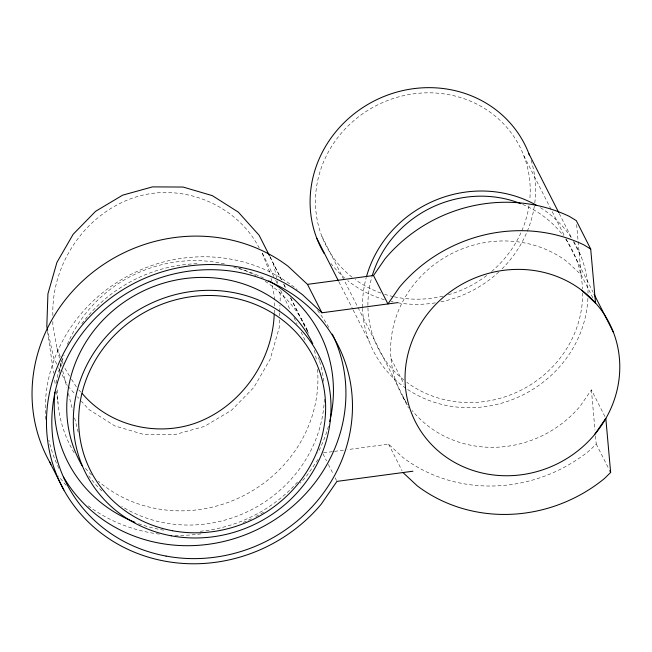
<?xml version="1.0" encoding="UTF-8"?>
<svg xmlns="http://www.w3.org/2000/svg" width="652" height="652" viewBox="0 0 652 652"><rect width="100%" height="100%" fill="white"/><g stroke="black" fill="none" stroke-linecap="round" stroke-linejoin="round"><path stroke-width="0.49" stroke-dasharray="3.26 2.44" d="M52.845 321.591L52.828 325.625L57.001 348.266L59.487 358.078M52.869 315.535C51.182 265.136 84.026 215.576 131.671 198.42C179.341 181.158 235.771 203.049 259.235 247.98M274.231 313.099L274.248 310.067M274.256 306.032L274.272 300.988M274.28 299.977L274.296 295.943L272.112 284.125M279.463 319.83L279.195 327.736L270.197 359.179L253.938 387.329L231.517 410.263L204.459 426.416L174.622 434.688L144.027 434.517L114.768 425.911L88.827 409.464L81.435 401.241M279.602 315.878L279.7 312.919M279.741 311.925L279.977 305.014M280.107 301.061L280.311 295.136L279.032 289.219M318.037 459.497L306.774 475.805A157.743 147.466 -26.9 0 1 300.197 483.173M604.917 416.538L591.397 389.888L580.093 406.261A108.786 101.696 -26.9 0 1 412.178 410.548M595.512 436.001L596.23 444.02L590.15 450.019A149.585 139.838 -26.9 0 1 402.838 457.443L388.568 444.126L347.549 449.619M323.539 452.838L333.547 451.502M334.541 451.363L343.547 450.157M592.831 297.825L581.119 274.736L567.191 261.745A108.786 101.696 -26.9 0 0 427.728 269.895A108.786 101.696 -26.9 0 0 406.807 403.311M78.713 389.863L80.807 392.039M67.987 386.286L74.711 393.767M77.401 396.75L78.745 398.25M69.462 376.057L64.556 367.622M71.557 379.35L77.319 388.413M559.229 213.522L571.641 238.004M573.483 241.631L581.307 257.043M523.817 155.698L564.298 235.486M566.083 239.007L593.181 292.422M596.23 444.02L608.846 468.886M391.004 358.486L404.077 384.24M321.86 236.301L407.296 404.721M402.643 396.498L408.502 408.046M338.885 281.835L352.683 309.04M353.148 309.945L369.244 341.672M388.568 444.126L402.088 470.768M322.993 453.865L326.595 460.972M328.396 464.526L333.351 474.289M335.152 477.843L336.505 480.508M269.887 256.521L281.623 279.879M56.789 364.166L53.651 357.964L47.881 331.363M58.582 367.704L60.367 371.241M62.16 374.786L67.539 385.405M270.075 257.051L281.468 279.724M283.742 284.256L286.024 288.795M290.58 297.866L308.347 333.237L307.002 330.54M283.889 284.402L286.155 288.926M290.686 297.972L306.546 329.635M273.897 276.652L261.851 252.096L270.115 273.302M275.674 280.287L277.459 283.93M280.58 290.295L290.393 310.295M293.962 317.573L297.084 323.938M301.102 332.121L306.008 342.129M57.001 348.266L60.237 356.562M62.038 361.175L63.114 363.938M60.726 362.985L61.712 366.913M62.706 370.833L66.92 387.516M68.403 393.4L72.616 410.084M74.605 417.932L78.321 432.651M273.473 263.595L277.108 280.352M277.32 281.338L277.744 283.31M271.028 278.225L271.933 283.147M47.539 331.412L53.643 373.246M54.662 380.214L55.396 385.193M56.268 391.167L58.012 403.123M576.645 224.614L581.119 274.736M591.397 389.888L594.974 429.986M263.644 512.211A157.743 147.466 -26.9 0 1 255.804 516.539M251.338 518.772A157.743 147.466 -26.9 0 1 241.264 523.23M200.955 533.906A157.743 147.466 -26.9 0 1 174.475 535.284M159.365 534.118A157.743 147.466 -26.9 0 1 88.191 505.813M66.096 485.341A157.743 147.466 -26.9 0 1 58.615 475.96M314.427 350.344A131.908 123.309 -26.9 0 1 316.456 360.311M317.532 369.317A131.908 123.309 -26.9 0 1 243.815 495.553A131.908 123.309 -26.9 0 1 98.289 481.192M91.549 474.958A131.908 123.309 -26.9 0 1 84.678 467.46M74.149 452.724A131.908 123.309 -26.9 0 1 57.612 388.299M59.063 373.392A131.908 123.309 -26.9 0 1 62.315 358.747M67.376 344.378A131.908 123.309 -26.9 0 1 224.671 264.003M238.33 267.98A131.908 123.309 -26.9 0 1 255.723 275.641M265.185 281.265A131.908 123.309 -26.9 0 1 308.665 333.156M328.445 426.253A141.427 132.209 -26.9 0 1 317.72 453.067M297.516 482.072A141.427 132.209 -26.9 0 1 199.023 531.372M163.733 530.157A141.427 132.209 -26.9 0 1 136.798 523.018M56.137 383.107A141.427 132.209 -26.9 0 1 64.092 355.193M81.81 323.742A141.427 132.209 -26.9 0 1 198.811 263.669M233.766 267.353A141.427 132.209 -26.9 0 1 263.547 278.094M318.469 357.589A130.547 122.038 -26.9 0 1 319.382 360.434M319.667 361.387A130.547 122.038 -26.9 0 1 323.783 382.031M324.354 399.179A130.547 122.038 -26.9 0 1 252.952 508.959A130.547 122.038 -26.9 0 1 121.745 506.408M101.834 490.94A130.547 122.038 -26.9 0 1 88.696 475.846M58.884 468.348A152.307 142.38 -26.9 0 1 48.843 440.157M45.648 419.317A152.307 142.38 -26.9 0 1 130.237 274.745A152.307 142.38 -26.9 0 1 297.214 289.627M317.491 310.45A152.307 142.38 -26.9 0 1 329.089 327.94M352.072 277.19A108.786 101.696 -26.9 0 1 382.936 102.429A108.786 101.696 -26.9 0 1 529.783 199.651M529.041 205.641A108.786 101.696 -26.9 0 1 491.396 271.721M486.661 275.527A108.786 101.696 -26.9 0 1 447.81 294.908M442.879 296.179A108.786 101.696 -26.9 0 1 394.191 296.799M393.221 296.587A108.786 101.696 -26.9 0 1 384.607 294.28M380.882 293.041A108.786 101.696 -26.9 0 1 355.226 279.578M565.667 239.023A108.786 101.696 -26.9 0 1 582.529 288.966M582.643 292.952A108.786 101.696 -26.9 0 1 521.388 390.002A108.786 101.696 -26.9 0 1 406.864 382.349M403.735 379.929A108.786 101.696 -26.9 0 1 371.893 276.929M522.725 204.451A108.786 101.696 -26.9 0 1 563.369 235.845M573.89 241.778A114.23 106.781 -26.9 0 1 588.014 293.351M587.9 298.437A114.23 106.781 -26.9 0 1 522.839 394.965A114.23 106.781 -26.9 0 1 406.693 388.812M405.862 388.242A114.23 106.781 -26.9 0 1 362.577 308.412M362.553 307.402A114.23 106.781 -26.9 0 1 366.253 277.475M540.451 207.678A114.23 106.781 -26.9 0 1 571.771 238.371M531.135 160.27A114.23 106.781 -26.9 0 1 534.485 205.225M534.33 206.228A114.23 106.781 -26.9 0 1 501.698 269.203M498.821 271.957A114.23 106.781 -26.9 0 1 440.198 301.99M435.324 302.87A114.23 106.781 -26.9 0 1 398.054 302.838M393.115 301.917A114.23 106.781 -26.9 0 1 391.143 301.485M384.338 299.7A114.23 106.781 -26.9 0 1 347.809 280.67M344.712 278.086A114.23 106.781 -26.9 0 1 330.939 263.481"/><path stroke-width="0.98" d="M274.231 314.109C272.389 361.721 240.539 406.872 195.453 423.148C156.17 436.954 109.202 425.609 82.209 393.49M50.946 464.24A157.743 147.466 -26.9 0 1 89.324 275.095A157.743 147.466 -26.9 0 1 288.07 266.252L307.483 284.37L373.514 275.519L385.104 258.73A149.585 139.838 -26.9 0 1 569.294 216.358L576.286 220.604L590.704 249.031L595.537 303.156L581.617 290.164M594.518 434.68L605.814 418.315L610.647 472.439L604.567 478.438A149.585 139.838 -26.9 0 1 417.264 485.862L402.985 472.545M412.952 471.209L336.954 481.396L321.2 504.224A157.743 147.466 -26.9 0 1 101.81 533.629A157.743 147.466 -26.9 0 1 83.106 324.085A157.743 147.466 -26.9 0 1 302.495 294.68L321.909 312.789L397.899 302.601M590.704 249.031L583.711 244.785A149.585 139.838 -26.9 0 0 399.521 287.157L387.94 303.938L373.514 275.519M528.87 153.685L558.764 212.617M594.102 294.239L613.393 332.267A108.786 101.696 -26.9 0 1 493.531 474.982A108.786 101.696 -26.9 0 1 430.312 310.45A108.786 101.696 -26.9 0 1 613.393 332.267M594.64 301.379L595.537 303.156M609.75 470.662L610.647 472.439M316.807 238.314L338.429 280.93M307.483 284.37L321.909 312.789M49.471 461.649L63.888 490.068M269.439 255.633L259.137 235.282L238.298 212.104L212.356 195.657L183.098 187.051L152.503 186.88L122.666 195.152L95.608 211.305L73.187 234.239L56.928 262.389L47.93 293.832L46.814 326.432L47.669 330.377M268.771 280.857A141.427 132.209 -26.9 0 1 329.7 421.485M134.964 522.309A141.427 132.209 -26.9 0 1 54.898 392.219M82.152 465.789A130.547 122.038 -26.9 0 1 138.232 293.514A130.547 122.038 -26.9 0 1 312.781 343.71M332.316 334.117A152.307 142.38 -26.9 0 1 262.837 526.743A152.307 142.38 -26.9 0 1 63.578 477.125M324.215 253.587A114.23 106.781 -26.9 0 1 377.158 99.479A114.23 106.781 -26.9 0 1 529.563 155.543M366.522 276.513A114.23 106.781 -26.9 0 1 536.955 205.576M372.178 275.943A108.786 101.696 -26.9 0 1 520.866 203.693M166.097 556.083A152.307 142.38 -26.9 0 0 346.562 366.554A152.307 142.38 -26.9 0 0 93.79 319.83A152.307 142.38 -26.9 0 0 166.097 556.083M171.248 535.805A130.547 122.038 -26.9 0 0 325.935 373.351A130.547 122.038 -26.9 0 0 109.275 333.311A130.547 122.038 -26.9 0 0 171.248 535.805M172.535 530.736A125.111 116.952 -26.9 0 0 320.776 375.055A125.111 116.952 -26.9 0 0 113.138 336.676A125.111 116.952 -26.9 0 0 172.535 530.736"/></g></svg>
